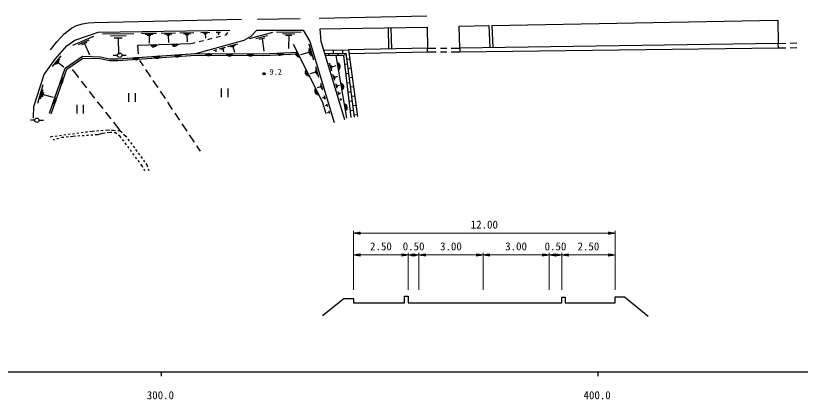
# Model space of a CAD drawing. Units: millimetres, scale not verified. Extents: x 40000 to 680000, y 20000 to 380000.
# Drawn here: x 334706 to 514370, y 198715 to 286687 of the extents above; entities that cross this region are included whole.
import ezdxf
from ezdxf.enums import TextEntityAlignment as Align

# ---------------------------------------------------------------- set-up
doc = ezdxf.new("R2010")
doc.units = ezdxf.units.MM
doc.header["$LTSCALE"] = 1000
for name, color, linetype, lineweight in [('M-BGD', 7, 'Continuous', 25), ('M-STR-HTXT', 7, 'Continuous', 13), ('M-STR-STRD', 7, 'Continuous', 25), ('M-TTL-BAND', 7, 'Continuous', 25)]:
    doc.layers.add(name, color=color, linetype=linetype, lineweight=lineweight)
doc.styles.add('ＭＳ ゴシック', font='')
doc.styles.get('ＭＳ ゴシック').set_extended_font_data('MS Gothic')

msp = doc.modelspace()

# ---------------------------------------------------------------- linework, layer by layer
at = {"layer": 'M-BGD'}
for p, q in [((419998, 283913), (420111, 279067)), ((420632, 283924), (420744, 279080)), ((428936, 284068), (429019, 279250)), ((443042, 284403), (443250, 279330)), ((443745, 284416), (443953, 279340)), ((354571, 282505), (361781, 282617)), ((356381, 282053), (359986, 282108)), ((363538, 282644), (366931, 282697)), ((364390, 282431), (366087, 282457)), ((364818, 282211), (365666, 282225)), ((365242, 282218), (365270, 280408)), ((367981, 282713), (371274, 282764)), ((368808, 282506), (370455, 282532)), ((369223, 282293), (370046, 282306)), ((369635, 282299), (369662, 280543)), ((372323, 282780), (375519, 282830)), ((373125, 282579), (374723, 282604)), ((373528, 282373), (374327, 282385)), ((373928, 282379), (373954, 280674)), ((377106, 282854), (379128, 282886)), ((377614, 282727), (378625, 282743)), ((377869, 282596), (378374, 282604)), ((378121, 282600), (378138, 281522)), ((380649, 282909), (381628, 282924)), ((380896, 282782), (381385, 282790)), ((381141, 282786), (381149, 282264)), ((382577, 282215), (382887, 282291)), ((382887, 282291), (383314, 282821)), ((388257, 281437), (393577, 282893)), ((389684, 281447), (392344, 282174)), ((394396, 282955), (400063, 282922)), ((395810, 282569), (398644, 282552)), ((396516, 282187), (397933, 282179)), ((397225, 282183), (397207, 279161)), ((347755, 279895), (352574, 282011)), ((349101, 280103), (351511, 281161)), ((349844, 280046), (351049, 280575)), ((350447, 280310), (351576, 277740)), ((357290, 281586), (359092, 281614)), ((358191, 281600), (358251, 277754)), ((374809, 280300), (375780, 280540)), ((376751, 280779), (377722, 281018)), ((378693, 281257), (379664, 281497)), ((380635, 281736), (381606, 281975)), ((390446, 281274), (391776, 281638)), ((391111, 281456), (391503, 278540)), ((509335, 280277), (436370, 279231)), ((509335, 280277), (511070, 280354)), ((509346, 279228), (509335, 280277)), ((512069, 280398), (513568, 280464)), ((380093, 278727), (380761, 278910)), ((380427, 278819), (380549, 278373)), ((381383, 279080), (382738, 279451)), ((381771, 278992), (382449, 279178)), ((382110, 279085), (382308, 278362)), ((383215, 279581), (385546, 280219)), ((383840, 279586), (385005, 279904)), ((384174, 279510), (384757, 279669)), ((384465, 279590), (384805, 278346)), ((401722, 278723), (401994, 277810)), ((401800, 280237), (402889, 276587)), ((401829, 279252), (402374, 277427)), ((405241, 278778), (410927, 278878)), ((407390, 278816), (407403, 278066)), ((409540, 278854), (409553, 278104)), ((429019, 279250), (410927, 278878)), ((410927, 278878), (412971, 263546)), ((429038, 278324), (429019, 279250)), ((429019, 279250), (430944, 279245)), ((431944, 279243), (433444, 279239)), ((434444, 279236), (436370, 279231)), ((436370, 279231), (436383, 278327)), ((509346, 279228), (436383, 278327)), ((511080, 279255), (509346, 279228)), ((513579, 279294), (512080, 279271)), ((343156, 274998), (345101, 277441)), ((343805, 275479), (344778, 276700)), ((358015, 277589), (357015, 277575)), ((359015, 277607), (360015, 277629)), ((401858, 278267), (399911, 277685)), ((405468, 278032), (410291, 278117)), ((409814, 277546), (405614, 277553)), ((406329, 278047), (406337, 277552)), ((410568, 263222), (408084, 277549)), ((408478, 278085), (408488, 277548)), ((411548, 263339), (409814, 277546)), ((410325, 277714), (409908, 277658)), ((410274, 278097), (412229, 263438)), ((411211, 276747), (410468, 276648)), ((429038, 278324), (411050, 277954)), ((430960, 278324), (429038, 278324)), ((433460, 278325), (431960, 278325)), ((436383, 278327), (434460, 278326)), ((344211, 275655), (344697, 276265)), ((344454, 275960), (345757, 274923)), ((363087, 276424), (363913, 275184)), ((403360, 275011), (404081, 272596)), ((407132, 273949), (406569, 275794)), ((407114, 274447), (406833, 275370)), ((407167, 274716), (407026, 275177)), ((407096, 274946), (408080, 275246)), ((410610, 275583), (410063, 275510)), ((347633, 274332), (349086, 272474)), ((364467, 274352), (365576, 272688)), ((403399, 273708), (402111, 273323)), ((403308, 274009), (403489, 273406)), ((403379, 274359), (403740, 273152)), ((407784, 271811), (407356, 273213)), ((410894, 273451), (410323, 273375)), ((411495, 274616), (410752, 274517)), ((349702, 271687), (350934, 270111)), ((366131, 271855), (367240, 270191)), ((407864, 272218), (407650, 272920)), ((407757, 272569), (408505, 272797)), ((411178, 271320), (410584, 271241)), ((411779, 272485), (411036, 272386)), ((339804, 266616), (340988, 270902)), ((340386, 267609), (340978, 269752)), ((381781, 269994), (381781, 267994)), ((383281, 269994), (383281, 267994)), ((404526, 270371), (403721, 270130)), ((404470, 270560), (404583, 270182)), ((404502, 271186), (404953, 269676)), ((404514, 270778), (404740, 270023)), ((408333, 270010), (408018, 271040)), ((408392, 270309), (408234, 270824)), ((408313, 270567), (408863, 270734)), ((412063, 270354), (411320, 270255)), ((340820, 268066), (341116, 269137)), ((340968, 268601), (343254, 267970)), ((351550, 269324), (352783, 267749)), ((360567, 268903), (360567, 266903)), ((362067, 268903), (362067, 266903)), ((367794, 269359), (368903, 267694)), ((405352, 267928), (404899, 267793)), ((405288, 268141), (405415, 267716)), ((405338, 268387), (405592, 267538)), ((408795, 268493), (408577, 269210)), ((408686, 268851), (409164, 268997)), ((411462, 269189), (410844, 269107)), ((412348, 268223), (411604, 268124)), ((348688, 266236), (348688, 264236)), ((350188, 266236), (350188, 264236)), ((353399, 266961), (354631, 265386)), ((369457, 266862), (370566, 265198)), ((406004, 266155), (405575, 266027)), ((405908, 266478), (406101, 265833)), ((409185, 267216), (409047, 267668)), ((409116, 267442), (409418, 267534)), ((411746, 267058), (411104, 266972)), ((412632, 266092), (411888, 265992)), ((355247, 264598), (356480, 263023)), ((371121, 264366), (372230, 262701)), ((406483, 264553), (406059, 264426)), ((406388, 264870), (406578, 264235)), ((412030, 264927), (411365, 264838)), ((339081, 262712), (338081, 262745)), ((340080, 262714), (341080, 262750)), ((412916, 263960), (412172, 263861)), ((357096, 262235), (358548, 260378)), ((372784, 261869), (373893, 260205)), ((342623, 258940), (343227, 259021)), ((343722, 259088), (344218, 259154)), ((344713, 259221), (345209, 259288)), ((345252, 258728), (345008, 258659)), ((345767, 258781), (345252, 258728)), ((345704, 259355), (346200, 259421)), ((346762, 258883), (346265, 258832)), ((346695, 259488), (347191, 259555)), ((347775, 258987), (347259, 258934)), ((347686, 259621), (348182, 259688)), ((348406, 259030), (347775, 258987)), ((348677, 259755), (349173, 259822)), ((349404, 259097), (348905, 259063)), ((349668, 259888), (350164, 259955)), ((350401, 259165), (349902, 259131)), ((350660, 260022), (351155, 260088)), ((351399, 259232), (350900, 259198)), ((351651, 260155), (352254, 260236)), ((352397, 259300), (351898, 259266)), ((352254, 260236), (352740, 260273)), ((353527, 259376), (352896, 259333)), ((353239, 260310), (353737, 260347)), ((354470, 259659), (353527, 259376)), ((354236, 260385), (354735, 260422)), ((355189, 259755), (354470, 259659)), ((355233, 260459), (355719, 260496)), ((356403, 259918), (355684, 259822)), ((355719, 260496), (356165, 260466)), ((356744, 259884), (356403, 259918)), ((356664, 260432), (357110, 260401)), ((357110, 260401), (357579, 260394)), ((357582, 259800), (357241, 259834)), ((357871, 259600), (357582, 259800)), ((358079, 260386), (358548, 260378)), ((358572, 259117), (358283, 259316)), ((358548, 260378), (359052, 259897)), ((358878, 258702), (358572, 259117)), ((359413, 259551), (359916, 259069)), ((359916, 259069), (360107, 258808)), ((374448, 259373), (375557, 257708)), ((343563, 258254), (343319, 258185)), ((344526, 258524), (344045, 258389)), ((359472, 257898), (359175, 258300)), ((360066, 257094), (359769, 257496)), ((360402, 258404), (360697, 258001)), ((360992, 257597), (361288, 257193)), ((360661, 256290), (360364, 256692)), ((361255, 255485), (360958, 255887)), ((361583, 256790), (361878, 256386)), ((362173, 255982), (362468, 255579)), ((362763, 255175), (363058, 254772)), ((376111, 256876), (376937, 255636)), ((361849, 254681), (361552, 255083)), ((362443, 253877), (362146, 254279)), ((363038, 253072), (362741, 253475)), ((363353, 254368), (363649, 253964)), ((363944, 253561), (364239, 253157)), ((363641, 252256), (363335, 252670)), ((363847, 251896), (363641, 252256)), ((364534, 252754), (364725, 252492)), ((364725, 252492), (364886, 252055)), ((365059, 251585), (365220, 251148)), ((364301, 251101), (364095, 251462))]:
    msp.add_line(p, q, dxfattribs=at)
for points in [[(410105, 262827), (404641, 280744), (404429, 283644), (428936, 284068)], [(436370, 279231), (436228, 284276), (443042, 284403)], [(443745, 284416), (509218, 285629), (509335, 280277)], [(338806, 263148), (338827, 265844), (341205, 273189), (343752, 276691), (346427, 279748), (348274, 281064), (353581, 282890), (383746, 283357)], [(375979, 278016), (387025, 281039), (388651, 281982), (389924, 283326), (400510, 283384), (402066, 280744), (407606, 262190)], [(362836, 277906), (362645, 279939), (374809, 280300)], [(398213, 280178), (404868, 266979), (405728, 264273)], [(342417, 264303), (346068, 274673), (349974, 277379), (354113, 277231), (356194, 276827), (358083, 276817), (375979, 278016), (391390, 277921), (399142, 278337)], [(342794, 264170), (346402, 274418), (350092, 276975), (354068, 276832), (356154, 276427), (358095, 276417), (375991, 277616), (391400, 277520), (399339, 277947)], [(404972, 217915), (409872, 221822), (412074, 221822), (412074, 220863), (423757, 220863), (423757, 222390), (424609, 222390), (424609, 220863), (459766, 220863), (459766, 222106), (460565, 222106), (460565, 220863), (471946, 220863), (471946, 222195), (474148, 222195), (479545, 217756)]]:
    msp.add_lwpolyline(points, dxfattribs=at)
for centre, radius in [((358515, 277595), 500), ((391555, 273365), 250), ((391555, 273365), 204), ((391555, 273365), 159), ((391555, 273365), 114), ((391555, 273365), 68.2), ((391555, 273365), 22.7), ((339581, 262696), 500)]:
    msp.add_circle(centre, radius, dxfattribs=at)
for centre, radius, start, end in [((366319, 280361), 812, 204.31924, 339.07951), ((366319, 280361), 650, 210.43503, 332.96372), ((366319, 280361), 488, 221.56772, 321.83103), ((366319, 280361), 325, 255.75701, 287.64174), ((371117, 280503), 812, 204.31924, 339.07951), ((371117, 280503), 650, 210.43503, 332.96372), ((371117, 280503), 488, 221.56772, 321.83103), ((371117, 280503), 325, 255.75701, 287.64174), ((399659, 278005), 812, 139.37811, 274.13838), ((362221, 277407), 812, 206.45424, 341.21451), ((362221, 277407), 650, 212.57003, 335.09872), ((362221, 277407), 488, 223.70272, 323.96603), ((362221, 277407), 325, 257.89201, 289.77674), ((367010, 277728), 812, 206.45424, 341.21451), ((367010, 277728), 650, 212.57003, 335.09872), ((367010, 277728), 488, 223.70272, 323.96603), ((367010, 277728), 325, 257.89201, 289.77674), ((371799, 278049), 812, 206.45424, 341.21451), ((371799, 278049), 650, 212.57003, 335.09872), ((371799, 278049), 488, 223.70272, 323.96603), ((371799, 278049), 325, 257.89201, 289.77674), ((378887, 278311), 812, 202.26473, 337.025), ((378887, 278311), 650, 208.38052, 330.90921), ((378887, 278311), 488, 219.51321, 319.77652), ((378887, 278311), 325, 253.7025, 285.58723), ((383686, 278281), 812, 202.26473, 337.025), ((383686, 278281), 650, 208.38052, 330.90921), ((383686, 278281), 488, 219.51321, 319.77652), ((383686, 278281), 325, 253.7025, 285.58723), ((388486, 278251), 812, 202.26473, 337.025), ((388486, 278251), 650, 208.38052, 330.90921), ((388486, 278251), 488, 219.51321, 319.77652), ((388486, 278251), 325, 253.7025, 285.58723), ((395249, 278441), 812, 205.69233, 340.4526), ((395249, 278441), 650, 211.80812, 334.33681), ((395249, 278441), 488, 222.9408, 323.20412), ((395249, 278441), 325, 257.13009, 289.01483), ((399659, 278005), 650, 145.4939, 268.02259), ((399659, 278005), 488, 156.62659, 256.8899), ((399659, 278005), 325, 190.81588, 222.70061), ((408198, 275061), 812, 302.45844, 77.21871), ((408198, 275061), 650, 308.57423, 71.10292), ((408198, 275061), 488, 319.70692, 59.97023), ((408198, 275061), 325, 353.89621, 25.78094), ((401820, 273719), 812, 139.37811, 274.13838), ((401820, 273719), 650, 145.4939, 268.02259), ((401820, 273719), 488, 156.62659, 256.8899), ((401820, 273719), 325, 190.81588, 222.70061), ((344745, 271855), 812, 273.22279, 47.98306), ((344745, 271855), 650, 279.33858, 41.86727), ((344745, 271855), 488, 290.47126, 30.73458), ((344745, 271855), 325, 324.66055, 356.54529), ((403981, 269433), 812, 139.37811, 274.13838), ((403981, 269433), 650, 145.4939, 268.02259), ((403981, 269433), 488, 156.62659, 256.8899), ((409018, 270332), 812, 302.45844, 77.21871), ((409018, 270332), 650, 308.57423, 71.10292), ((409018, 270332), 488, 319.70692, 59.97023), ((409018, 270332), 325, 353.89621, 25.78094), ((343150, 267328), 812, 273.22279, 47.98306), ((343150, 267328), 650, 279.33858, 41.86727), ((403981, 269433), 325, 190.81588, 222.70061), ((343150, 267328), 488, 290.47126, 30.73458), ((343150, 267328), 325, 324.66055, 356.54529), ((409838, 265603), 812, 302.45844, 77.21871), ((409838, 265603), 650, 308.57423, 71.10292), ((409838, 265603), 488, 319.70692, 59.97023), ((409838, 265603), 325, 353.89621, 25.78094)]:
    msp.add_arc(centre, radius, start, end, dxfattribs=at)
at = {"layer": 'M-STR-HTXT'}
for p, q in [((412074, 223822), (412074, 237322)), ((471946, 223822), (471946, 237322)), ((412074, 236822), (413574, 237072)), ((412074, 236822), (413574, 236572)), ((412074, 236822), (413574, 236822)), ((413574, 236872), (412374, 236872)), ((413574, 236772), (412374, 236772)), ((412674, 236922), (413574, 236922)), ((412674, 236722), (413574, 236722)), ((413574, 236972), (412974, 236972)), ((413574, 236672), (412974, 236672)), ((413274, 237022), (413574, 237022)), ((413274, 236622), (413574, 236622)), ((413574, 236572), (413574, 237072)), ((413574, 236822), (424609, 236822)), ((424609, 236822), (427024, 236822)), ((427024, 236822), (441726, 236822)), ((441726, 236822), (456854, 236822)), ((456854, 236822), (459766, 236822)), ((459766, 236822), (470446, 236822)), ((471946, 236822), (470446, 237072)), ((470446, 237072), (470446, 236572)), ((470746, 237022), (470446, 237022)), ((470446, 236972), (471046, 236972)), ((471346, 236922), (470446, 236922)), ((470446, 236872), (471646, 236872)), ((471946, 236822), (470446, 236572)), ((471946, 236822), (470446, 236822)), ((470446, 236772), (471646, 236772)), ((471346, 236722), (470446, 236722)), ((470446, 236672), (471046, 236672)), ((470746, 236622), (470446, 236622)), ((412074, 231822), (413574, 232072)), ((412074, 231822), (413574, 231572)), ((412074, 231822), (413574, 231822)), ((413574, 231872), (412374, 231872)), ((413574, 231772), (412374, 231772)), ((412674, 231922), (413574, 231922)), ((413574, 231972), (412974, 231972)), ((413274, 232022), (413574, 232022)), ((413574, 231572), (413574, 232072)), ((413574, 231822), (423109, 231822)), ((424609, 231822), (423109, 232072)), ((423109, 232072), (423109, 231572)), ((423409, 232022), (423109, 232022)), ((423109, 231972), (423709, 231972)), ((424009, 231922), (423109, 231922)), ((423109, 231872), (424309, 231872)), ((424609, 231822), (423109, 231572)), ((424609, 231822), (423109, 231822)), ((423109, 231772), (424309, 231772)), ((424609, 223822), (424609, 232322)), ((424609, 231822), (426109, 232072)), ((424609, 231822), (426109, 231572)), ((424609, 231822), (426109, 231822)), ((426109, 231872), (424909, 231872)), ((426109, 231772), (424909, 231772)), ((425209, 231922), (426109, 231922)), ((426109, 231972), (425509, 231972)), ((427024, 231822), (425524, 232072)), ((425524, 232072), (425524, 231572)), ((425824, 232022), (425524, 232022)), ((425524, 231972), (426124, 231972)), ((426424, 231922), (425524, 231922)), ((425524, 231872), (426724, 231872)), ((427024, 231822), (425524, 231572)), ((427024, 231822), (425524, 231822)), ((425524, 231772), (426724, 231772)), ((425809, 232022), (426109, 232022)), ((426109, 231572), (426109, 232072)), ((427024, 223822), (427024, 232322)), ((427024, 231822), (428524, 232072)), ((427024, 231822), (428524, 231572)), ((427024, 231822), (428524, 231822)), ((428524, 231872), (427324, 231872)), ((428524, 231772), (427324, 231772)), ((427624, 231922), (428524, 231922)), ((428524, 231972), (427924, 231972)), ((428224, 232022), (428524, 232022)), ((428524, 231572), (428524, 232072)), ((428524, 231822), (440226, 231822)), ((441726, 231822), (440226, 232072)), ((440226, 232072), (440226, 231572)), ((440526, 232022), (440226, 232022)), ((440226, 231972), (440826, 231972)), ((441126, 231922), (440226, 231922)), ((440226, 231872), (441426, 231872)), ((441726, 231822), (440226, 231572)), ((441726, 231822), (440226, 231822)), ((440226, 231772), (441426, 231772)), ((441726, 223822), (441726, 232322)), ((441726, 231822), (443226, 232072)), ((441726, 231822), (443226, 231572)), ((441726, 231822), (443226, 231822)), ((443226, 231872), (442026, 231872)), ((443226, 231772), (442026, 231772)), ((442326, 231922), (443226, 231922)), ((443226, 231972), (442626, 231972)), ((442926, 232022), (443226, 232022)), ((443226, 231572), (443226, 232072)), ((443226, 231822), (455354, 231822)), ((456854, 231822), (455354, 232072)), ((455354, 232072), (455354, 231572)), ((455654, 232022), (455354, 232022)), ((455354, 231972), (455954, 231972)), ((456254, 231922), (455354, 231922)), ((455354, 231872), (456554, 231872)), ((456854, 231822), (455354, 231572)), ((456854, 231822), (455354, 231822)), ((455354, 231772), (456554, 231772)), ((456854, 223822), (456854, 232322)), ((456854, 231822), (458354, 232072)), ((456854, 231822), (458354, 231572)), ((456854, 231822), (458354, 231822)), ((458354, 231872), (457154, 231872)), ((458354, 231772), (457154, 231772)), ((457454, 231922), (458354, 231922)), ((458354, 231972), (457754, 231972)), ((458054, 232022), (458354, 232022)), ((459766, 231822), (458266, 232072)), ((458266, 232072), (458266, 231572)), ((458566, 232022), (458266, 232022)), ((458266, 231972), (458866, 231972)), ((459166, 231922), (458266, 231922)), ((458266, 231872), (459466, 231872)), ((459766, 231822), (458266, 231572)), ((459766, 231822), (458266, 231822)), ((458266, 231772), (459466, 231772)), ((458354, 231572), (458354, 232072)), ((459766, 223822), (459766, 232322)), ((459766, 231822), (461266, 232072)), ((459766, 231822), (461266, 231572)), ((459766, 231822), (461266, 231822)), ((461266, 231872), (460066, 231872)), ((461266, 231772), (460066, 231772)), ((460366, 231922), (461266, 231922)), ((461266, 231972), (460666, 231972)), ((460966, 232022), (461266, 232022)), ((461266, 231572), (461266, 232072)), ((461266, 231822), (470446, 231822)), ((471946, 231822), (470446, 232072)), ((470446, 232072), (470446, 231572)), ((470746, 232022), (470446, 232022)), ((470446, 231972), (471046, 231972)), ((471346, 231922), (470446, 231922)), ((470446, 231872), (471646, 231872)), ((471946, 231822), (470446, 231572)), ((471946, 231822), (470446, 231822)), ((470446, 231772), (471646, 231772)), ((412674, 231722), (413574, 231722)), ((413574, 231672), (412974, 231672)), ((413274, 231622), (413574, 231622)), ((424009, 231722), (423109, 231722)), ((423109, 231672), (423709, 231672)), ((423409, 231622), (423109, 231622)), ((425209, 231722), (426109, 231722)), ((426109, 231672), (425509, 231672)), ((426424, 231722), (425524, 231722)), ((425524, 231672), (426124, 231672)), ((425824, 231622), (425524, 231622)), ((425809, 231622), (426109, 231622)), ((427624, 231722), (428524, 231722)), ((428524, 231672), (427924, 231672)), ((428224, 231622), (428524, 231622)), ((441126, 231722), (440226, 231722)), ((440226, 231672), (440826, 231672)), ((440526, 231622), (440226, 231622)), ((442326, 231722), (443226, 231722)), ((443226, 231672), (442626, 231672)), ((442926, 231622), (443226, 231622)), ((456254, 231722), (455354, 231722)), ((455354, 231672), (455954, 231672)), ((455654, 231622), (455354, 231622)), ((457454, 231722), (458354, 231722)), ((458354, 231672), (457754, 231672)), ((458054, 231622), (458354, 231622)), ((459166, 231722), (458266, 231722)), ((458266, 231672), (458866, 231672)), ((458566, 231622), (458266, 231622)), ((460366, 231722), (461266, 231722)), ((461266, 231672), (460666, 231672)), ((460966, 231622), (461266, 231622)), ((471346, 231722), (470446, 231722)), ((470446, 231672), (471046, 231672)), ((470746, 231622), (470446, 231622))]:
    msp.add_line(p, q, dxfattribs=at)
at = {"layer": 'M-STR-STRD'}
for p, q in [((390092, 285876), (399818, 286012)), ((404195, 286079), (428888, 286687))]:
    msp.add_line(p, q, dxfattribs=at)
msp.add_lwpolyline([(342669, 278823), (344164, 280714), (345839, 282497), (347496, 283830), (348667, 284460), (350018, 284839), (351297, 285037), (352683, 285127), (386432, 285903)], dxfattribs=at)
at = {"layer": 'M-TTL-BAND'}
for p, q in [((40000, 205000), (579000, 205000)), ((368000, 205000), (368000, 204000)), ((468000, 205000), (468000, 204000))]:
    msp.add_line(p, q, dxfattribs=at)

# ---------------------------------------------------------------- texts
at = {"layer": 'M-BGD', "style": 'ＭＳ ゴシック'}
msp.add_text('9.2', height=1320, dxfattribs=at).set_placement((392836, 272759), align=Align.BOTTOM_LEFT)
at = {"layer": 'M-STR-HTXT', "style": 'ＭＳ ゴシック'}
for s, p in [('12.00', (442010, 237322)), ('2.50', (418342, 232322)), ('0.50', (425817, 232322)), ('3.00', (434375, 232322)), ('3.00', (449290, 232322)), ('0.50', (458310, 232322)), ('2.50', (465856, 232322))]:
    msp.add_text(s, height=1833, dxfattribs=at).set_placement(p, align=Align.BOTTOM_CENTER)
at = {"layer": 'M-TTL-BAND', "style": 'ＭＳ ゴシック'}
for s, p in [('300.0', (367844, 198195)), ('400.0', (467844, 198195))]:
    msp.add_text(s, height=1833, dxfattribs=at).set_placement(p, align=Align.BOTTOM_CENTER)

doc.saveas('drawing.dxf')
